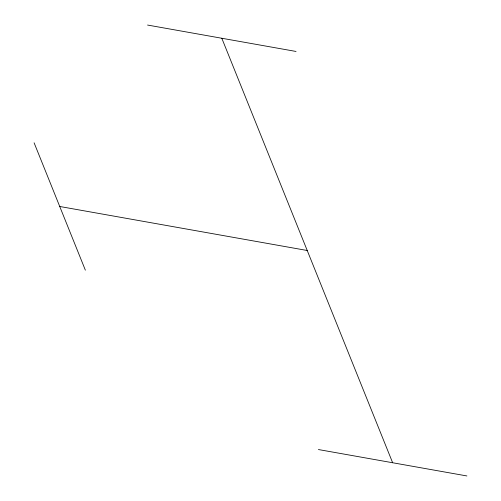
<?xml version="1.0" encoding="UTF-8"?>
<svg xmlns="http://www.w3.org/2000/svg" width="501" height="501" viewBox="0 0 501 501"><rect width="100%" height="100%" fill="white"/><g stroke="black" fill="none" stroke-linecap="round" stroke-linejoin="round"><path stroke-width="0.75" d="M147.557 25.05L296.053 51.459M59.732 206.487L307.226 250.5M318.398 449.541L466.894 475.95M221.805 38.251L392.646 462.749M34.106 142.81L85.358 270.158"/></g></svg>
